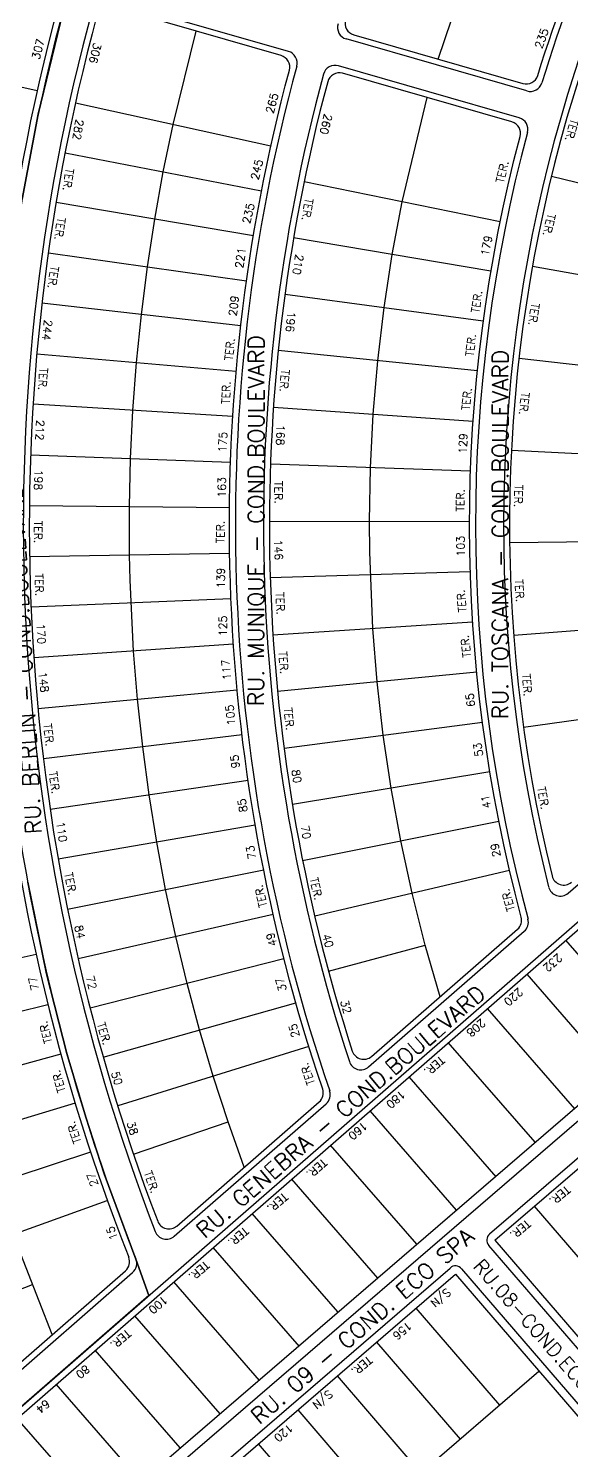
# Model space of a CAD drawing. Extents: x 714896 to 749292, y 8417558 to 8447149.
# Drawn here: x 741899.2 to 742034.9, y 8429306.8 to 8429662.3 of the extents above; entities that cross this region are included whole.
import ezdxf

# ---------------------------------------------------------------- set-up
doc = ezdxf.new("R2010")
doc.units = 0
doc.header["$MEASUREMENT"] = 0
for name, color, linetype in [('LOTE', 7, 'CONTINUOUS'), ('NUM-PORTA', 7, 'CONTINUOUS'), ('QUADRA', 6, 'CONTINUOUS'), ('REFERENCIA', 7, 'CONTINUOUS'), ('TEXTO', 7, 'CONTINUOUS'), ('TEXTODERUA', 3, 'CONTINUOUS')]:
    doc.layers.add(name, color=color, linetype=linetype)
doc.styles.add('ROMANS', font='ROMANS.SHX', dxfattribs={"height": 1.5})

msp = doc.modelspace()

# ---------------------------------------------------------------- linework, layer by layer
at = {"layer": 'LOTE', "color": 7, "linetype": 'CONTINUOUS'}
for p, q in [((742137.87, 8429476.53), (741875.89, 8429250.91)), ((742142.44, 8429471.23), (742014.38, 8429360.94)), ((742015.69, 8429359.43), (742143.74, 8429469.71)), ((742025.54, 8429367.91), (742046.42, 8429343.66)), ((742055.94, 8429309.63), (742014.17, 8429358.12)), ((742015.69, 8429359.43), (742057.45, 8429310.93)), ((741879.12, 8429244.45), (742004.53, 8429352.46)), ((741880.05, 8429242.61), (742005.84, 8429350.94)), ((742005.84, 8429350.94), (742047.6, 8429302.45)), ((742007.35, 8429352.25), (742049.12, 8429303.75)), ((741995.99, 8429342.46), (742016.87, 8429318.21)), ((741986.14, 8429333.98), (742007.02, 8429309.73)), ((741894.82, 8429213.11), (742026.72, 8429326.7)), ((741976.29, 8429325.49), (742018.05, 8429277)), ((741966.44, 8429317.01), (742008.2, 8429268.52)), ((741956.59, 8429308.53), (741998.35, 8429260.03))]:
    msp.add_line(p, q, dxfattribs=at)
at = {"layer": 'LOTE'}
msp.add_line((741888.38, 8429321.28), (741923.4, 8429351.79), dxfattribs=at)
for points in [[(742096.09, 8429847.76, 0.427768), (742091.75, 8429847.96, 0.127887), (741978.39, 8429664.51, 0.419732), (741980.43, 8429660.74), (742022.72, 8429648.57, 0.408083), (742026.41, 8429650.56, -0.125986), (742124.85, 8429810.42, 0.399246), (742125.03, 8429814.55)], [(741964.35, 8429651.9, 0.408915), (741962.28, 8429655.56), (741919.99, 8429667.73, 0.419049), (741916.27, 8429665.63, 0.158369), (741931.45, 8429364.16, 0.52163), (741936.22, 8429362.97), (741971.8, 8429393.98, 0.304269), (741972.67, 8429397.21, -0.148503)], [(742022.02, 8429635.31, 0.408084), (742019.95, 8429638.96), (741977.66, 8429651.13, 0.419732), (741973.93, 8429649.03, 0.144376), (741980.06, 8429406.72, 0.538408), (741984.88, 8429405.38), (742021.36, 8429437.17, 0.286476), (742022.29, 8429440.21, -0.131092)]]:
    msp.add_lwpolyline(points, format="xyb", close=True, dxfattribs=at)
for points in [[(742001.53, 8429654.67), (742009.92, 8429679.56), (742014.72, 8429691.78), (742019.91, 8429703.84), (742025.5, 8429715.73), (742031.47, 8429727.43), (742037.81, 8429738.93), (742051.61, 8429761.28), (742059.05, 8429772.1), (742066.83, 8429782.68), (742074.96, 8429793), (742083.42, 8429803.04), (742092.2, 8429812.81), (742110.47, 8429831.26)], [(741905.09, 8429335.84), (741895.33, 8429360.89), (741890.94, 8429373.6), (741886.87, 8429386.41), (741883.14, 8429399.33), (741879.74, 8429412.34), (741876.67, 8429425.43), (741873.94, 8429438.59), (741871.55, 8429451.82), (741869.5, 8429465.11), (741867.8, 8429478.44), (741866.43, 8429491.82), (741864.73, 8429518.65), (741864.4, 8429532.09), (741864.42, 8429545.54), (741864.78, 8429558.98), (741866.53, 8429585.81), (741869.66, 8429612.51), (741874.16, 8429639.02), (741876.91, 8429652.18), (741883.44, 8429678.26)], [(741953.08, 8429377.66), (741949.06, 8429389.01), (741945.33, 8429400.45), (741941.9, 8429411.99), (741938.77, 8429423.62), (741935.94, 8429435.32), (741933.42, 8429447.09), (741931.21, 8429458.92), (741929.3, 8429470.8), (741927.71, 8429482.73), (741926.42, 8429494.7), (741925.44, 8429506.7), (741924.57, 8429524.4), (741924.43, 8429530.75), (741924.39, 8429542.79), (741924.66, 8429554.82), (741925.25, 8429566.85), (741926.15, 8429578.85), (741927.36, 8429590.83), (741928.88, 8429602.77), (741930.71, 8429614.66), (741932.85, 8429626.51), (741935.29, 8429638.3), (741941.1, 8429661.66)], [(741901.31, 8429646.73), (741852.51, 8429657.62)], [(742002, 8429420.29), (741998.29, 8429433.17), (741995.02, 8429446.16), (741992.18, 8429459.26), (741989.77, 8429472.44), (741987.81, 8429485.7), (741986.28, 8429499.01), (741985.2, 8429512.36), (741984.43, 8429531.43), (741984.37, 8429539.15), (741984.62, 8429552.54), (741985.32, 8429565.92), (741986.46, 8429579.28), (741988.04, 8429592.58), (741990.07, 8429605.83), (741992.53, 8429619), (741998.76, 8429645.06)], [(741959.7, 8429632.9), (741910.88, 8429643.69)], [(741908.31, 8429631.27), (741957.39, 8429621.75)], [(742017.02, 8429613.99), (741968.04, 8429624)], [(742029.83, 8429625.45), (742112.42, 8429605.34)], [(741955.37, 8429610.54), (741906.05, 8429618.79)], [(742014.71, 8429601.64), (741965.42, 8429610.01)], [(741904.12, 8429606.25), (741953.64, 8429599.29)], [(742108.75, 8429587.92), (742025.07, 8429602.81)], [(741963.27, 8429595.95), (742012.81, 8429589.21)], [(741952.2, 8429587.99), (741902.52, 8429593.66)], [(741901.24, 8429581.04), (741951.05, 8429576.66)], [(742011.33, 8429576.73), (741961.59, 8429581.82)], [(742021.73, 8429579.91), (742106.19, 8429570.3)], [(741950.2, 8429565.3), (741900.3, 8429568.39)], [(741960.38, 8429567.64), (742010.26, 8429564.21)], [(741899.68, 8429555.72), (741949.65, 8429553.93)], [(742104.73, 8429552.56), (742019.84, 8429556.85)], [(742009.6, 8429551.66), (741959.64, 8429553.43)], [(741949.39, 8429542.54), (741899.39, 8429543.03)], [(741959.37, 8429539.2), (742009.37, 8429539.09)], [(742104.39, 8429534.77), (742019.4, 8429533.72)], [(741899.43, 8429530.35), (741949.43, 8429531.16)], [(742009.55, 8429526.52), (741959.57, 8429524.97)], [(741949.76, 8429519.77), (741899.8, 8429517.67)], [(741960.25, 8429510.76), (742010.15, 8429513.97)], [(742055.31, 8429513.23), (742020.41, 8429510.6)], [(741950.39, 8429508.4), (741900.5, 8429505)], [(741857.18, 8429280.82), (742113.44, 8429504.15), (742135.91, 8429478.8)], [(742011.16, 8429501.44), (741961.4, 8429496.58)], [(741901.53, 8429492.35), (741951.31, 8429497.05)], [(742057.53, 8429492.41), (742022.87, 8429487.6)], [(741963.02, 8429482.44), (742012.59, 8429488.95)], [(741952.53, 8429485.73), (741902.89, 8429479.74)], [(741904.57, 8429467.17), (741954.04, 8429474.44)], [(742014.44, 8429476.52), (741965.11, 8429468.36)], [(741955.84, 8429463.2), (741906.58, 8429454.64)], [(741967.66, 8429454.36), (742016.69, 8429464.15)], [(741908.91, 8429442.17), (741957.93, 8429452)], [(742019.36, 8429451.87), (741970.68, 8429440.46)], [(741960.32, 8429440.87), (741911.57, 8429429.76)], [(741974.16, 8429426.66), (741998.29, 8429433.17)], [(742055.35, 8429409.31), (742033.45, 8429434.44)], [(741901.08, 8429430.81), (741852.26, 8429420.04)], [(741962.99, 8429429.8), (741914.55, 8429417.43)], [(742023.65, 8429425.9), (742045.52, 8429400.8)], [(741855.47, 8429406.32), (741904, 8429418.35)], [(741917.84, 8429405.18), (741965.95, 8429418.8)], [(742035.7, 8429392.29), (742013.85, 8429417.36)], [(741969.2, 8429407.89), (741921.46, 8429393.02)], [(742025.75, 8429383.92), (742004.05, 8429408.82)], [(741907.24, 8429405.96), (741859.04, 8429392.69)], [(742016.02, 8429375.29), (741994.25, 8429400.28)], [(741910.8, 8429393.67), (741862.95, 8429379.16)], [(741925.39, 8429380.96), (741949.06, 8429389.01)], [(741984.45, 8429391.73), (742006.05, 8429366.95)], [(741914.67, 8429381.46), (741867.21, 8429365.73)], [(741996.2, 8429358.47), (741974.65, 8429383.19)], [(741964.85, 8429374.65), (741986.35, 8429349.98)], [(741871.81, 8429352.42), (741918.85, 8429369.36)], [(741976.5, 8429341.5), (741955.05, 8429366.11)], [(741945.25, 8429357.57), (741966.76, 8429332.88)], [(741900.05, 8429348.3), (741876.75, 8429339.23)], [(741956.91, 8429324.39), (741935.44, 8429349.03)], [(741925.64, 8429340.49), (741946.95, 8429316.05)], [(741937.09, 8429307.56), (741915.84, 8429331.95)], [(741927.24, 8429299.08), (741906.04, 8429323.41)], [(741896.24, 8429314.86), (741917.39, 8429290.59)]]:
    msp.add_lwpolyline(points, dxfattribs=at)
for centre, radius, start, end in [((742387.82, 8429538.26), 368.45, 134.1444, 193.7819), ((742387.82, 8429538.26), 498.45, 164.8537, 201.5513), ((742032.89, 8429451.2), 3, 193.7819, 311.072), ((741921.42, 8429354.05), 3, 311.072, 21.5513)]:
    msp.add_arc(centre, radius, start, end, dxfattribs=at)
at = {"layer": 'LOTE', "color": 7, "linetype": 'CONTINUOUS'}
for centre, radius, start, end in [((742015.69, 8429359.43), 2, 130.7356, 220.7356), ((742005.86, 8429351.3), 1.76, 32.4791, 138.9921)]:
    msp.add_arc(centre, radius, start, end, dxfattribs=at)
at = {"layer": 'QUADRA', "color": 6, "linetype": 'CONTINUOUS'}
for points in [[(741897.59, 8429619.7), (741901.59, 8429640.95), (741908.52, 8429669.52)], [(741908.52, 8429669.52), (741901.59, 8429640.95), (741897.59, 8429619.7)], [(741872.38, 8429251.82), (742135.91, 8429478.8)], [(741856.47, 8429282.19), (741929.22, 8429345.6), (741926, 8429354.73), (741918.11, 8429375.98), (741913.45, 8429390.15), (741908.77, 8429406.07), (741903.7, 8429426.04), (741898.97, 8429448.91)], [(741898.97, 8429448.91), (741903.7, 8429426.04), (741908.77, 8429406.07), (741913.45, 8429390.15), (741918.11, 8429375.98), (741926, 8429354.73), (741929.22, 8429345.6), (741856.47, 8429282.19)]]:
    msp.add_lwpolyline(points, dxfattribs=at)
msp.add_lwpolyline([(742230.26, 8428939.33), (742206.01, 8428918.44), (742204.5, 8428917.14), (742194.1, 8428908.11), (742194.1, 8428908.11), (742166.97, 8428884.44), (742166.97, 8428884.44), (742136.46, 8428857.7), (742078.06, 8428918.4), (741996.75, 8429002.91), (741872.38, 8429251.82), (742135.91, 8429478.8), (742137.87, 8429476.53), (742311.46, 8429274.98), (742098.87, 8429091.89)], close=True, dxfattribs=at)
at = {"layer": 'REFERENCIA', "color": 24}
for p, q in [((741964.12, 8429656.59), (741918.95, 8429669.6)), ((742023.72, 8429646.72), (741978.55, 8429659.72)), ((742021.78, 8429639.99), (741976.61, 8429653)), ((741856.47, 8429282.19), (742128.16, 8429518.97)), ((742034, 8429446.19), (742106.12, 8429509.04)), ((741984.16, 8429402.76), (742023.05, 8429436.66)), ((741935.59, 8429360.43), (741973.55, 8429393.51)), ((741887.81, 8429318.79), (741925.18, 8429351.36))]:
    msp.add_line(p, q, dxfattribs=at)
for centre, radius, start, end in [((742387.82, 8429538.26), 556.95, 132.9231, 203.821), ((742387.82, 8429538.26), 376.95, 133.8006, 162.9594), ((742387.82, 8429538.26), 369.95, 133.8973, 194.1656), ((742387.82, 8429538.26), 496.95, 164.6845, 201.6727), ((742387.82, 8429538.26), 496.95, 164.6845, 201.6727), ((742387.82, 8429538.26), 489.95, 164.7044, 201.1332), ((741979.38, 8429662.61), 3, 163.0673, 253.9396), ((741963.29, 8429653.71), 3, 344.7861, 73.9396), ((742387.82, 8429538.26), 436.95, 164.7861, 198.8964), ((741975.78, 8429650.11), 3, 73.9396, 164.8119), ((742387.82, 8429538.26), 429.95, 164.8119, 198.1835), ((742024.55, 8429649.6), 3, 253.9396, 342.9594), ((742020.95, 8429637.11), 3, 344.9198, 73.9396), ((742387.82, 8429538.26), 376.95, 164.9198, 195.1561), ((742032.03, 8429448.45), 3, 194.1656, 311.072), ((742021.08, 8429438.92), 3, 311.072, 15.1561), ((741982.19, 8429405.02), 3, 198.1835, 311.072), ((741971.58, 8429395.77), 3, 311.072, 18.8964), ((741933.62, 8429362.69), 3, 201.1332, 311.072), ((741923.21, 8429353.62), 3, 311.072, 21.6727)]:
    msp.add_arc(centre, radius, start, end, dxfattribs=at)

# ---------------------------------------------------------------- texts
at = {"layer": 'NUM-PORTA', "style": 'ROMANS'}
for s, rotation, p in [('235', 69.9624, (742027.45, 8429657.09)), ('307', 75.0694, (741901.86, 8429654.42)), ('306', 256.2295, (741915.48, 8429658.9)), ('265', 75.0694, (741960.33, 8429640.9)), ('260', 256.4513, (741973.14, 8429641.14)), ('282', 260.6232, (741911, 8429639.73)), ('245', 76.2984, (741956.59, 8429624.32)), ('235', 76.2984, (741954.49, 8429613.4)), ('179', 78.9237, (742014.12, 8429605.32)), ('221', 81.7632, (741952.73, 8429602.3)), ('210', 260.5283, (741965.96, 8429606.02)), ('209', 83.0767, (741951.14, 8429590.33)), ('244', 263.1991, (741903.14, 8429589.61)), ('196', 264.9705, (741963.89, 8429591.64)), ('212', 267.3773, (741901.15, 8429564.55)), ('168', 268.5694, (741961.19, 8429563.27)), ('175', 86.5434, (741948.55, 8429556.3)), ('129', 87.7189, (742008.63, 8429555.98)), ('198', 268.5609, (741900.71, 8429552.08)), ('163', 89.7812, (741948.44, 8429545.06)), ('103', 90.7756, (742008.18, 8429530.35)), ('146', 272.8792, (741960.47, 8429534.53)), ('139', 90.7756, (741948.24, 8429522.41)), ('170', 273.074, (741901.18, 8429513.53)), ('125', 90.7756, (741948.77, 8429510.43)), ('117', 94.8835, (741949.77, 8429499.56)), ('148', 276.6043, (741901.66, 8429501.37)), ('65', 97.3322, (742010.76, 8429492.87)), ('105', 95.8952, (741950.86, 8429488.27)), ('53', 98.3731, (742012.76, 8429480.49)), ('95', 96.825, (741951.95, 8429477.51)), ('80', 279.196, (741964.9, 8429476.92)), ('85', 99.5615, (741953.92, 8429466.57)), ('41', 100.6023, (742014.74, 8429467.55)), ('110', 278.3464, (741906.1, 8429463.9)), ('70', 279.196, (741967.22, 8429462.93)), ('73', 100.6023, (741956.08, 8429454.86)), ('29', 100.6023, (742017.16, 8429455.44)), ('84', 283.4102, (741910.62, 8429437.91)), ('49', 105.8389, (741961.32, 8429433.21)), ('40', 286.1718, (741972.53, 8429435.65)), ('232', 220.9962, (742031.45, 8429431.23)), ('77', 102.2359, (741901.82, 8429422.13)), ('72', 283.4102, (741913.52, 8429425.3)), ('37', 105.7635, (741963.71, 8429421.96)), ('220', 220.9962, (742021.65, 8429422.68)), ('32', 286.1718, (741977.05, 8429419.14)), ('25', 105.7635, (741966.95, 8429410.45)), ('208', 220.6008, (742012.32, 8429414.92, -39.28)), ('50', 287.5669, (741919.78, 8429401.25)), ('180', 220.9962, (741992.25, 8429397.06)), ('38', 287.5669, (741923.66, 8429388.77)), ('160', 220.6008, (741982.79, 8429389.18, -39.28)), ('27', 108.9393, (741916.66, 8429373.26)), ('15', 108.9393, (741921.51, 8429359.86)), ('S/N', 220.0996, (742003.66, 8429347.58)), ('100', 220.6008, (741932.87, 8429345.68, -39.28)), ('156', 220.0996, (741993.92, 8429339.2)), ('80', 220.6008, (741913.39, 8429328.4, -39.28)), ('S/N', 220.0996, (741974.11, 8429322.13)), ('64', 220.6008, (741903.45, 8429319.73, -39.28)), ('120', 220.0996, (741964.26, 8429313.65))]:
    msp.add_text(s, height=2, rotation=rotation, dxfattribs=at).set_placement(p)
at = {"layer": 'TEXTO', "style": 'ROMANS'}
for rotation, p in [(254.5353, (742034.7, 8429639.88)), (261.6292, (741908.53, 8429627.47)), (76.2984, (742017.84, 8429623.54)), (260.5283, (741968.36, 8429620.02)), (261.6292, (741906.44, 8429615.17)), (257.4449, (742028.9, 8429616.18)), (261.6292, (741904.77, 8429603.06)), (81.7632, (742011.74, 8429591.09)), (261.4438, (742024.87, 8429593.8)), (83.7376, (741950.13, 8429579.23)), (83.0767, (742010.32, 8429580.26)), (265.8761, (741901.99, 8429577.6)), (264.9705, (741962.39, 8429577.17)), (87.7189, (741949.42, 8429568.43)), (83.7376, (742009.34, 8429566.78)), (263.5627, (742022.37, 8429571.47)), (271.1196, (741960.59, 8429549.18)), (89.214, (742008.02, 8429541.54)), (268.1063, (742020.7, 8429548.35)), (269.7203, (741900.6, 8429539.28)), (89.214, (741948.08, 8429533.61)), (271.4648, (741900.77, 8429526.08)), (273.1479, (742020.71, 8429524.58)), (272.8792, (741960.93, 8429521.38)), (94.8835, (742008.61, 8429516.48)), (95.8952, (742009.7, 8429505.18)), (274.1953, (741961.7, 8429506.57)), (274.5608, (742022.54, 8429500.95)), (275.8149, (741962.98, 8429492.44)), (276.76, (741902.89, 8429488.42)), (278.3464, (741904.21, 8429476.48)), (279.9225, (742026.32, 8429472.58)), (280.9476, (741908.15, 8429451.11)), (282.6445, (741969.46, 8429449.86)), (102.2359, (741958.79, 8429442.89)), (105.2277, (742020.7, 8429441.98)), (104.01, (741905.1, 8429408.88)), (286.6464, (741916.27, 8429413.51)), (108.9393, (741970.75, 8429398.63)), (220.9962, (742002.05, 8429405.6)), (105.8389, (741908.47, 8429396.68)), (108.2883, (741912.39, 8429383.97)), (220.9962, (741972.65, 8429379.98)), (289.2933, (741928, 8429376.33)), (220.9962, (741962.85, 8429371.44)), (220.0996, (742033.42, 8429373.22)), (220.0996, (742023.57, 8429364.73)), (220.9962, (741953.05, 8429362.9)), (220.9962, (741943.25, 8429354.36)), (220.9962, (741923.65, 8429337.27)), (220.0996, (741983.96, 8429330.61))]:
    msp.add_text('TER.', height=2, rotation=rotation, dxfattribs=at).set_placement(p)
at = {"layer": 'TEXTODERUA', "style": 'ROMANS'}
for s, height, rotation, p in [('RU. MUNIQUE - COND.BOULEVARD', 4, 89.9724, (741958, 8429492.92)), ('RU. TOSCANA - COND.BOULEVARD', 4, 89.9724, (742019, 8429489.62)), ('RU. BERLIN - COND.BOULEVARD', 4, 93.1879, (741902.44, 8429461.05)), ('RU. GENEBRA - COND.BOULEVARD', 4, 40.7754, (741943.24, 8429359.65)), ('RU. 09 - COND. ECO SPA', 4, 40.7754, (741956.89, 8429313.19)), ('RU.08-COND.ECO SPA', 3.5, 311.257, (742010.08, 8429352.73)), ('RU. 07 - COND. ECO SPA', 4, 40.7754, (742023.87, 8429271.9))]:
    msp.add_text(s, height=height, rotation=rotation, dxfattribs=at).set_placement(p)

doc.saveas('drawing.dxf')
